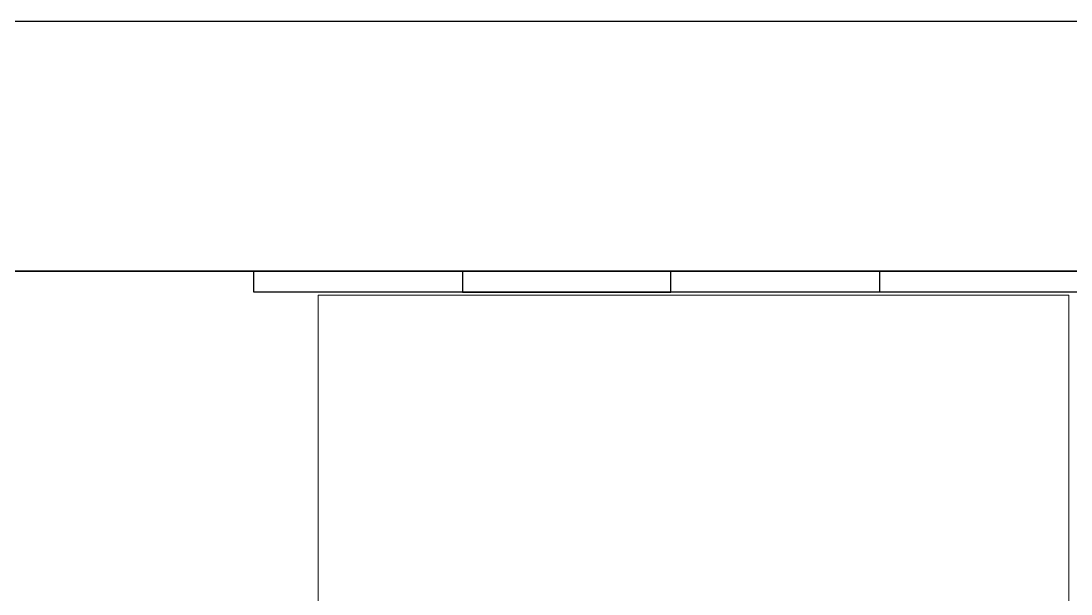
# Model space of a CAD drawing. Header units: inches. Extents: x 15 to 22798, y 21 to 21519.
# Drawn here: x 15430.4 to 15682.1, y 13235.3 to 13372.7 of the extents above; entities that cross this region are included whole.
import ezdxf

# ---------------------------------------------------------------- set-up
doc = ezdxf.new("R2010")
doc.units = ezdxf.units.IN
doc.header["$MEASUREMENT"] = 0
doc.layers.add('ARREDAMENTO', color=8, linetype='Continuous', lineweight=13)

msp = doc.modelspace()

# ---------------------------------------------------------------- linework, layer by layer
for p, q in [((14871.45, 13372.68), (16901.65, 13372.69)), ((15005.71, 13372.69), (16436.67, 13372.69)), ((15055.71, 13312.69), (15715.71, 13312.8)), ((15055.71, 13312.69), (15715.71, 13312.8)), ((15055.71, 13312.69), (15715.71, 13312.69)), ((15055.71, 13312.69), (15715.71, 13312.69)), ((15433.54, 13312.75), (15633.54, 13312.75)), ((15433.54, 13312.75), (15633.54, 13312.75)), ((15486.22, 13307.69), (15486.22, 13312.69)), ((15486.22, 13312.69), (15536.22, 13312.69)), ((15536.22, 13312.69), (15536.22, 13307.69)), ((15586.22, 13307.69), (15586.22, 13312.78)), ((15586.22, 13312.78), (15636.22, 13312.78)), ((15636.22, 13312.78), (15636.22, 13307.69)), ((15686.22, 13307.69), (15486.22, 13307.69)), ((15536.22, 13307.69), (15586.22, 13307.69))]:
    msp.add_line(p, q)
at = {"layer": 'ARREDAMENTO'}
msp.add_lwpolyline([(15501.65, 13228.76), (15681.65, 13228.76), (15681.65, 13306.96), (15501.65, 13306.96)], close=True, dxfattribs=at)

doc.saveas('drawing.dxf')
